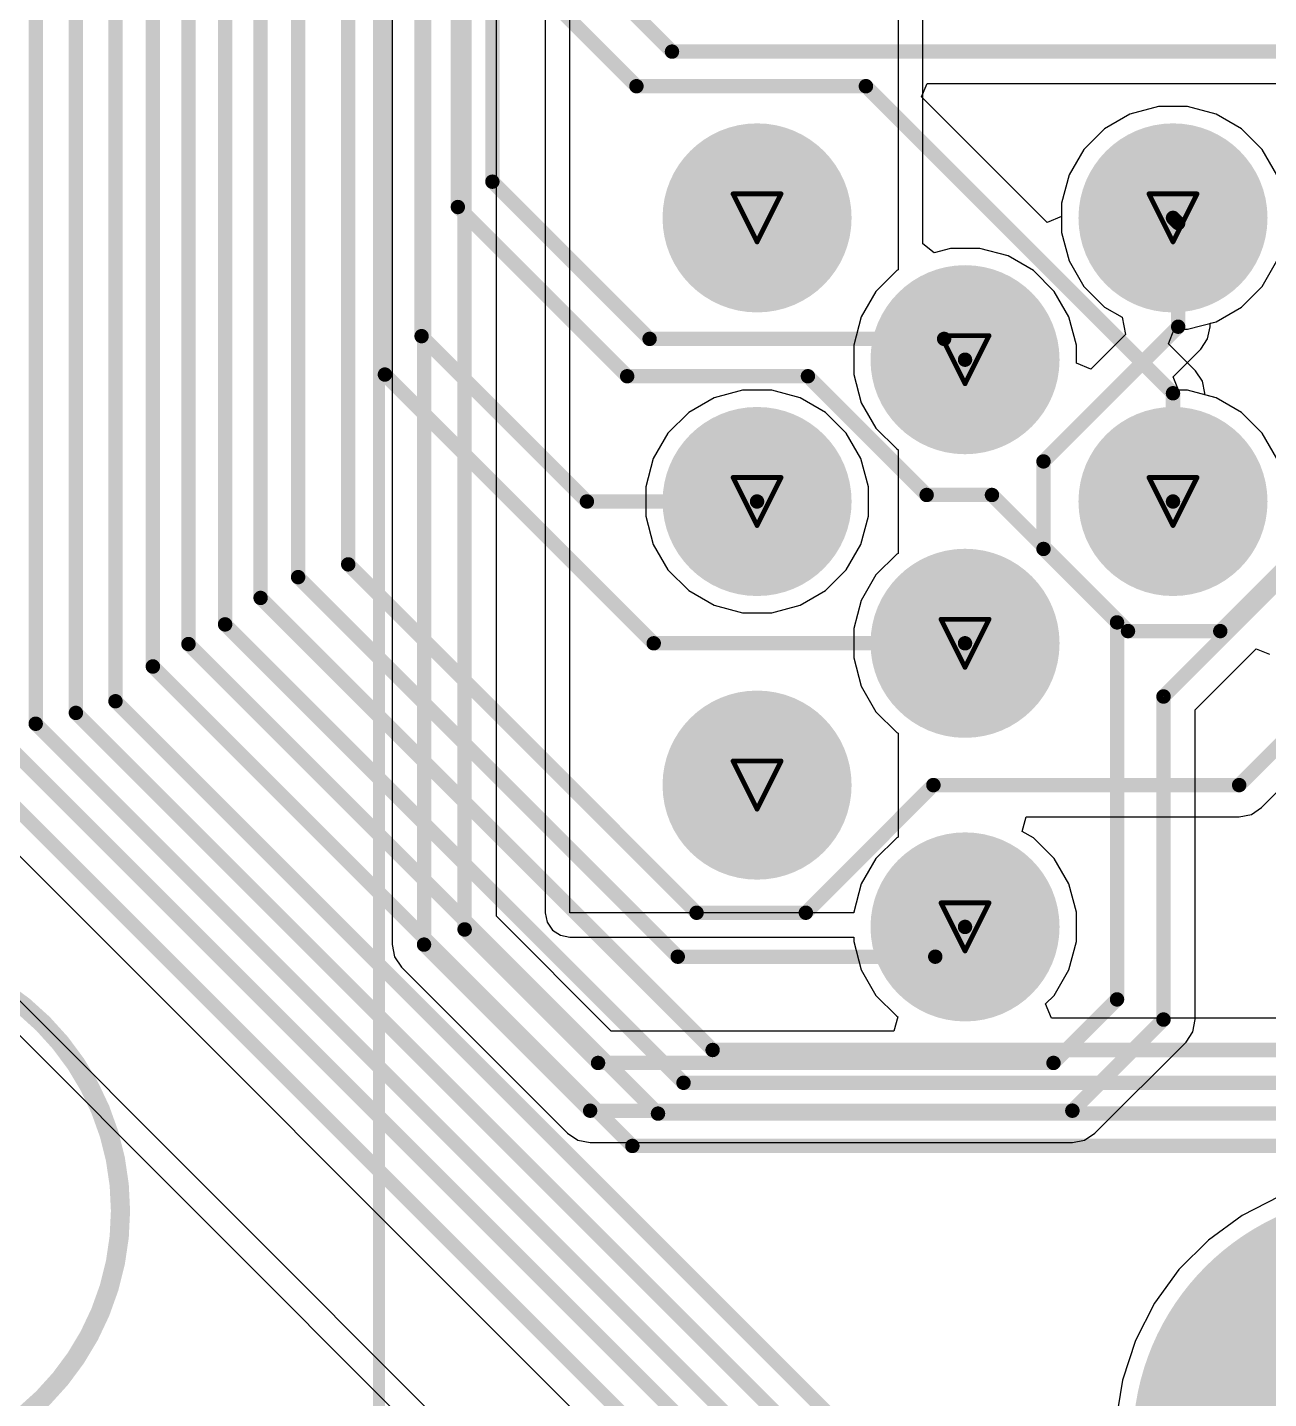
# Model space of a CAD drawing. Header units: inches. Extents: x -31 to 249, y -28 to 261.
# Drawn here: x 7.47 to 20.6, y 11.08 to 25.58 of the extents above; entities that cross this region are included whole.
import ezdxf

# ---------------------------------------------------------------- set-up
doc = ezdxf.new("R2010")
doc.units = ezdxf.units.IN
for name, color, linetype in [('Bottom Layer', 5, 'Continuous'), ('Bottom Solder', 6, 'Continuous'), ('Dimension', 6, 'Continuous'), ('Drill Drawing', 1, 'Continuous'), ('Multi-Layer', 9, 'Continuous'), ('Pad Holes', 156, 'Continuous'), ('Top Layer', 1, 'Continuous'), ('Top Overlay', 2, 'Continuous'), ('Top Solder', 216, 'Continuous')]:
    doc.layers.add(name, color=color, linetype=linetype)

# ---------------------------------------------------------------- blocks, each defined once
blk = doc.blocks.new('1_1376430_8_40')
at = {"layer": 'Bottom Layer'}
h = blk.add_hatch(color=5, dxfattribs=at)
edge = h.paths.add_edge_path()
edge.add_arc((-52.35, 4.725), 1, 0, 360)
h = blk.add_hatch(color=5, dxfattribs=at)
edge = h.paths.add_edge_path()
edge.add_arc((-47.95, 4.725), 1, 0, 360)
h = blk.add_hatch(color=5, dxfattribs=at)
edge = h.paths.add_edge_path()
edge.add_arc((-50.15, 3.225), 1, 0, 360)
h = blk.add_hatch(color=5, dxfattribs=at)
edge = h.paths.add_edge_path()
edge.add_arc((-52.35, 1.725), 1, 0, 360)
h = blk.add_hatch(color=5, dxfattribs=at)
edge = h.paths.add_edge_path()
edge.add_arc((-47.95, 1.725), 1, 0, 360)
h = blk.add_hatch(color=5, dxfattribs=at)
edge = h.paths.add_edge_path()
edge.add_arc((-50.15, 0.225), 1, 0, 360)
h = blk.add_hatch(color=5, dxfattribs=at)
edge = h.paths.add_edge_path()
edge.add_arc((-52.35, -1.275), 1, 0, 360)
h = blk.add_hatch(color=5, dxfattribs=at)
edge = h.paths.add_edge_path()
edge.add_arc((-50.15, -2.775), 1, 0, 360)
h = blk.add_hatch(color=5, dxfattribs=at)
edge = h.paths.add_edge_path()
edge.add_arc((-45.75, -8.225), 2.625, 0, 360)
at = {"layer": 'Bottom Solder'}
h = blk.add_hatch(color=6, dxfattribs=at)
edge = h.paths.add_edge_path()
edge.add_arc((-52.35, 4.725), 1, 0, 360)
h = blk.add_hatch(color=6, dxfattribs=at)
edge = h.paths.add_edge_path()
edge.add_arc((-47.95, 4.725), 1, 0, 360)
h = blk.add_hatch(color=6, dxfattribs=at)
edge = h.paths.add_edge_path()
edge.add_arc((-50.15, 3.225), 1, 0, 360)
h = blk.add_hatch(color=6, dxfattribs=at)
edge = h.paths.add_edge_path()
edge.add_arc((-52.35, 1.725), 1, 0, 360)
h = blk.add_hatch(color=6, dxfattribs=at)
edge = h.paths.add_edge_path()
edge.add_arc((-47.95, 1.725), 1, 0, 360)
h = blk.add_hatch(color=6, dxfattribs=at)
edge = h.paths.add_edge_path()
edge.add_arc((-50.15, 0.225), 1, 0, 360)
h = blk.add_hatch(color=6, dxfattribs=at)
edge = h.paths.add_edge_path()
edge.add_arc((-52.35, -1.275), 1, 0, 360)
h = blk.add_hatch(color=6, dxfattribs=at)
edge = h.paths.add_edge_path()
edge.add_arc((-50.15, -2.775), 1, 0, 360)
h = blk.add_hatch(color=6, dxfattribs=at)
edge = h.paths.add_edge_path()
edge.add_arc((-45.75, -8.225), 2.625, 0, 360)
at = {"layer": 'Multi-Layer'}
h = blk.add_hatch(color=9, dxfattribs=at)
edge = h.paths.add_edge_path()
edge.add_arc((-52.35, 4.725), 1, 0, 360)
h = blk.add_hatch(color=9, dxfattribs=at)
edge = h.paths.add_edge_path()
edge.add_arc((-47.95, 4.725), 1, 0, 360)
h = blk.add_hatch(color=9, dxfattribs=at)
edge = h.paths.add_edge_path()
edge.add_arc((-50.15, 3.225), 1, 0, 360)
h = blk.add_hatch(color=9, dxfattribs=at)
edge = h.paths.add_edge_path()
edge.add_arc((-52.35, 1.725), 1, 0, 360)
h = blk.add_hatch(color=9, dxfattribs=at)
edge = h.paths.add_edge_path()
edge.add_arc((-47.95, 1.725), 1, 0, 360)
h = blk.add_hatch(color=9, dxfattribs=at)
edge = h.paths.add_edge_path()
edge.add_arc((-50.15, 0.225), 1, 0, 360)
h = blk.add_hatch(color=9, dxfattribs=at)
edge = h.paths.add_edge_path()
edge.add_arc((-52.35, -1.275), 1, 0, 360)
h = blk.add_hatch(color=9, dxfattribs=at)
edge = h.paths.add_edge_path()
edge.add_arc((-50.15, -2.775), 1, 0, 360)
h = blk.add_hatch(color=9, dxfattribs=at)
edge = h.paths.add_edge_path()
edge.add_arc((-45.75, -8.225), 2.625, 0, 360)
at = {"layer": 'Pad Holes'}
h = blk.add_hatch(color=7, dxfattribs=at)
edge = h.paths.add_edge_path()
edge.add_arc((-52.35, 4.725), 0.605, 0, 360)
h = blk.add_hatch(color=7, dxfattribs=at)
edge = h.paths.add_edge_path()
edge.add_arc((-47.95, 4.725), 0.605, 0, 360)
h = blk.add_hatch(color=7, dxfattribs=at)
edge = h.paths.add_edge_path()
edge.add_arc((-50.15, 3.225), 0.605, 0, 360)
h = blk.add_hatch(color=7, dxfattribs=at)
edge = h.paths.add_edge_path()
edge.add_arc((-52.35, 1.725), 0.605, 0, 360)
h = blk.add_hatch(color=7, dxfattribs=at)
edge = h.paths.add_edge_path()
edge.add_arc((-47.95, 1.725), 0.605, 0, 360)
h = blk.add_hatch(color=7, dxfattribs=at)
edge = h.paths.add_edge_path()
edge.add_arc((-50.15, 0.225), 0.605, 0, 360)
h = blk.add_hatch(color=7, dxfattribs=at)
edge = h.paths.add_edge_path()
edge.add_arc((-52.35, -1.275), 0.605, 0, 360)
h = blk.add_hatch(color=7, dxfattribs=at)
edge = h.paths.add_edge_path()
edge.add_arc((-50.15, -2.775), 0.605, 0, 360)
h = blk.add_hatch(color=7, dxfattribs=at)
edge = h.paths.add_edge_path()
edge.add_arc((-45.75, -8.225), 1.75, 0, 360)
at = {"layer": 'Top Layer'}
h = blk.add_hatch(color=1, dxfattribs=at)
edge = h.paths.add_edge_path()
edge.add_arc((-52.35, 4.725), 1, 0, 360)
h = blk.add_hatch(color=1, dxfattribs=at)
edge = h.paths.add_edge_path()
edge.add_arc((-47.95, 4.725), 1, 0, 360)
h = blk.add_hatch(color=1, dxfattribs=at)
edge = h.paths.add_edge_path()
edge.add_arc((-50.15, 3.225), 1, 0, 360)
h = blk.add_hatch(color=1, dxfattribs=at)
edge = h.paths.add_edge_path()
edge.add_arc((-52.35, 1.725), 1, 0, 360)
h = blk.add_hatch(color=1, dxfattribs=at)
edge = h.paths.add_edge_path()
edge.add_arc((-47.95, 1.725), 1, 0, 360)
h = blk.add_hatch(color=1, dxfattribs=at)
edge = h.paths.add_edge_path()
edge.add_arc((-50.15, 0.225), 1, 0, 360)
h = blk.add_hatch(color=1, dxfattribs=at)
edge = h.paths.add_edge_path()
edge.add_arc((-52.35, -1.275), 1, 0, 360)
h = blk.add_hatch(color=1, dxfattribs=at)
edge = h.paths.add_edge_path()
edge.add_arc((-50.15, -2.775), 1, 0, 360)
h = blk.add_hatch(color=1, dxfattribs=at)
edge = h.paths.add_edge_path()
edge.add_arc((-45.75, -8.225), 2.625, 0, 360)
at = {"layer": 'Top Solder'}
h = blk.add_hatch(color=216, dxfattribs=at)
edge = h.paths.add_edge_path()
edge.add_arc((-52.35, 4.725), 1, 0, 360)
h = blk.add_hatch(color=216, dxfattribs=at)
edge = h.paths.add_edge_path()
edge.add_arc((-47.95, 4.725), 1, 0, 360)
h = blk.add_hatch(color=216, dxfattribs=at)
edge = h.paths.add_edge_path()
edge.add_arc((-50.15, 3.225), 1, 0, 360)
h = blk.add_hatch(color=216, dxfattribs=at)
edge = h.paths.add_edge_path()
edge.add_arc((-52.35, 1.725), 1, 0, 360)
h = blk.add_hatch(color=216, dxfattribs=at)
edge = h.paths.add_edge_path()
edge.add_arc((-47.95, 1.725), 1, 0, 360)
h = blk.add_hatch(color=216, dxfattribs=at)
edge = h.paths.add_edge_path()
edge.add_arc((-50.15, 0.225), 1, 0, 360)
h = blk.add_hatch(color=216, dxfattribs=at)
edge = h.paths.add_edge_path()
edge.add_arc((-52.35, -1.275), 1, 0, 360)
h = blk.add_hatch(color=216, dxfattribs=at)
edge = h.paths.add_edge_path()
edge.add_arc((-50.15, -2.775), 1, 0, 360)
h = blk.add_hatch(color=216, dxfattribs=at)
edge = h.paths.add_edge_path()
edge.add_arc((-45.75, -8.225), 2.625, 0, 360)
at = {"layer": 'Top Overlay'}
blk.add_lwpolyline([(-56.35, -18.833, 0.127, 0.127, 0), (-56.35, 10.397, 0.127, 0.127, 0)], format="xyseb", dxfattribs=at)
blk.add_lwpolyline([(-56.35, -18.833, 0.127, 0.127, 0), (-56.35, 10.397, 0.127, 0.127, 0)], format="xyseb", dxfattribs=at)

msp = doc.modelspace()

# ---------------------------------------------------------------- linework, layer by layer
at = {"layer": 'Bottom Layer'}
for p, q in [((16.924, 24.848), (16.983, 24.989)), ((16.983, 24.989), (22.086, 24.989)), ((18.255, 23.518), (16.924, 24.848)), ((19.13, 24.664), (18.862, 24.509)), ((19.43, 24.744), (19.13, 24.664)), ((19.74, 24.744), (19.43, 24.744)), ((20.04, 24.664), (19.74, 24.744)), ((20.308, 24.509), (20.04, 24.664)), ((18.862, 24.509), (18.642, 24.29)), ((20.527, 24.29), (20.308, 24.509)), ((18.642, 24.29), (18.487, 24.021)), ((20.682, 24.021), (20.527, 24.29)), ((18.487, 24.021), (18.407, 23.722)), ((18.407, 23.722), (18.407, 23.581)), ((18.407, 23.581), (18.255, 23.518)), ((20.527, 22.843), (20.682, 23.112)), ((20.308, 22.624), (20.527, 22.843)), ((20.04, 22.469), (20.308, 22.624)), ((19.536, 22.236), (19.599, 22.389)), ((19.599, 22.389), (19.74, 22.389)), ((19.74, 22.389), (20.04, 22.469)), ((19.823, 21.95), (19.536, 22.236)), ((19.896, 21.84), (19.823, 21.95)), ((19.922, 21.712), (19.896, 21.84)), ((19.922, 21.696), (19.922, 21.712)), ((20.04, 21.664), (19.922, 21.696)), ((20.308, 21.509), (20.04, 21.664)), ((20.527, 21.29), (20.308, 21.509)), ((20.682, 21.021), (20.527, 21.29)), ((20.523, 17.329), (21.225, 18.03)), ((6.47, 17.728), (18.315, 5.884)), ((5.004, 17.297), (18.96, 3.341)), ((17.85, 4.817), (5.263, 17.405)), ((20.414, 17.256), (20.523, 17.329)), ((17.99, 17.078), (18.03, 17.23)), ((18.03, 17.23), (20.285, 17.23)), ((20.285, 17.23), (20.414, 17.256)), ((18.108, 17.009), (17.99, 17.078)), ((18.327, 16.79), (18.108, 17.009)), ((18.482, 16.521), (18.327, 16.79)), ((18.563, 16.222), (18.482, 16.521)), ((18.563, 15.912), (18.563, 16.222)), ((18.482, 15.612), (18.563, 15.912)), ((18.327, 15.343), (18.482, 15.612)), ((18.238, 15.254), (18.327, 15.343)), ((18.301, 15.102), (18.238, 15.254)), ((24.744, 15.102), (18.301, 15.102))]:
    msp.add_line(p, q, dxfattribs=at)
for points in [[(7.554, 18.216, 0.152, 0.152, 0), (7.554, 66.034, 0.152, 0.152, 0)], [(7.979, 18.331, 0.152, 0.152, 0), (7.979, 63.792, 0.152, 0.152, 0)], [(8.398, 18.454, 0.152, 0.152, 0), (8.398, 63.473, 0.152, 0.152, 0)], [(8.793, 18.822, 0.152, 0.152, 0), (8.793, 63.252, 0.152, 0.152, 0)], [(9.17, 19.059, 0.152, 0.152, 0), (9.17, 63.069, 0.152, 0.152, 0)], [(9.557, 19.267, 0.152, 0.152, 0), (9.557, 62.875, 0.152, 0.152, 0)], [(9.933, 19.547, 0.152, 0.152, 0), (9.933, 62.652, 0.152, 0.152, 0)], [(10.33, 19.767, 0.152, 0.152, 0), (10.33, 62.416, 0.152, 0.152, 0)], [(10.86, 19.902, 0.152, 0.152, 0), (10.86, 62.145, 0.152, 0.152, 0)], [(11.248, 21.91, 0.152, 0.152, 0), (11.248, 61.91, 0.152, 0.152, 0)], [(11.636, 22.316, 0.152, 0.152, 0), (11.636, 61.687, 0.152, 0.152, 0)], [(12.02, 23.682, 0.152, 0.152, 0), (12.02, 61.418, 0.152, 0.152, 0)], [(12.385, 23.95, 0.152, 0.152, 0), (12.385, 61.13, 0.152, 0.152, 0)], [(13.204, 26.407, 0.152, 0.152, 0), (14.285, 25.326, 0.152, 0.152, 0)], [(12.799, 26.07, 0.152, 0.152, 0), (13.909, 24.96, 0.152, 0.152, 0)], [(14.285, 25.326, 0.152, 0.152, 0), (22.226, 25.326, 0.152, 0.152, 0)], [(13.909, 24.96, 0.152, 0.152, 0), (16.337, 24.96, 0.152, 0.152, 0)], [(16.337, 24.96, 0.152, 0.152, 0), (19.585, 21.712, 0.152, 0.152, 0)], [(12.385, 23.95, 0.152, 0.152, 0), (14.048, 22.287, 0.152, 0.152, 0)], [(12.02, 23.682, 0.152, 0.152, 0), (13.811, 21.892, 0.152, 0.152, 0)], [(11.636, 22.316, 0.152, 0.152, 0), (13.385, 20.567, 0.152, 0.152, 0)], [(14.048, 22.287, 0.152, 0.152, 0), (17.164, 22.287, 0.152, 0.152, 0)], [(17.164, 22.287, 0.152, 0.152, 0), (17.385, 22.067, 0.152, 0.152, 0)], [(11.248, 21.91, 0.152, 0.152, 0), (14.092, 19.067, 0.152, 0.152, 0)], [(13.811, 21.892, 0.152, 0.152, 0), (15.723, 21.892, 0.152, 0.152, 0)], [(15.723, 21.892, 0.152, 0.152, 0), (16.979, 20.636, 0.152, 0.152, 0)], [(19.585, 20.567, 0.152, 0.152, 0), (19.585, 21.712, 0.152, 0.152, 0)], [(13.385, 20.567, 0.152, 0.152, 0), (15.185, 20.567, 0.152, 0.152, 0)], [(16.979, 20.636, 0.152, 0.152, 0), (17.67, 20.636, 0.152, 0.152, 0)], [(17.67, 20.636, 0.152, 0.152, 0), (19.109, 19.196, 0.152, 0.152, 0)], [(20.085, 19.196, 0.152, 0.152, 0), (21.455, 20.567, 0.152, 0.152, 0)], [(10.86, 19.902, 0.152, 0.152, 0), (14.545, 16.217, 0.152, 0.152, 0)], [(10.33, 19.767, 0.152, 0.152, 0), (14.346, 15.752, 0.152, 0.152, 0)], [(9.933, 19.547, 0.152, 0.152, 0), (14.715, 14.765, 0.152, 0.152, 0)], [(9.557, 19.267, 0.152, 0.152, 0), (14.407, 14.418, 0.152, 0.152, 0)], [(19.109, 19.196, 0.152, 0.152, 0), (20.085, 19.196, 0.152, 0.152, 0)], [(9.17, 19.059, 0.152, 0.152, 0), (14.137, 14.092, 0.152, 0.152, 0)], [(14.092, 19.067, 0.152, 0.152, 0), (17.385, 19.067, 0.152, 0.152, 0)], [(20.285, 17.567, 0.152, 0.152, 0), (21.785, 19.067, 0.152, 0.152, 0)], [(8.793, 18.822, 0.152, 0.152, 0), (13.866, 13.75, 0.152, 0.152, 0)], [(8.398, 18.454, 0.152, 0.152, 0), (19.299, 7.553, 0.152, 0.152, 0)], [(7.554, 18.216, 0.152, 0.152, 0), (18.954, 6.816, 0.152, 0.152, 0)], [(7.979, 18.331, 0.152, 0.152, 0), (19.128, 7.182, 0.152, 0.152, 0)], [(7.12, 18.124, 0.152, 0.152, 0), (18.775, 6.469, 0.152, 0.152, 0)], [(6.708, 17.966, 0.152, 0.152, 0), (18.553, 6.122, 0.152, 0.152, 0)], [(15.701, 16.217, 0.152, 0.152, 0), (17.05, 17.567, 0.152, 0.152, 0)], [(17.05, 17.567, 0.152, 0.152, 0), (20.285, 17.567, 0.152, 0.152, 0)], [(14.545, 16.217, 0.152, 0.152, 0), (15.701, 16.217, 0.152, 0.152, 0)], [(17.07, 15.752, 0.152, 0.152, 0), (17.385, 16.067, 0.152, 0.152, 0)], [(14.346, 15.752, 0.152, 0.152, 0), (17.07, 15.752, 0.152, 0.152, 0)], [(14.715, 14.765, 0.152, 0.152, 0), (24.883, 14.765, 0.152, 0.152, 0)], [(14.407, 14.418, 0.152, 0.152, 0), (26.498, 14.418, 0.152, 0.152, 0)], [(14.137, 14.092, 0.152, 0.152, 0), (26.801, 14.092, 0.152, 0.152, 0)], [(13.866, 13.75, 0.152, 0.152, 0), (30.438, 13.75, 0.152, 0.152, 0)]]:
    msp.add_lwpolyline(points, format="xyseb", dxfattribs=at)
for points in [[(14.247, 25.326, 0.0762, 0.0762, 1), (14.323, 25.326, 0.0762, 0.0762, 1)], [(14.247, 25.326, 0.0762, 0.0762, 1), (14.323, 25.326, 0.0762, 0.0762, 1)], [(13.871, 24.96, 0.0762, 0.0762, 1), (13.947, 24.96, 0.0762, 0.0762, 1)], [(13.871, 24.96, 0.0762, 0.0762, 1), (13.947, 24.96, 0.0762, 0.0762, 1)], [(16.298, 24.96, 0.0762, 0.0762, 1), (16.375, 24.96, 0.0762, 0.0762, 1)], [(16.298, 24.96, 0.0762, 0.0762, 1), (16.375, 24.96, 0.0762, 0.0762, 1)], [(12.347, 23.95, 0.0762, 0.0762, 1), (12.423, 23.95, 0.0762, 0.0762, 1)], [(12.347, 23.95, 0.0762, 0.0762, 1), (12.423, 23.95, 0.0762, 0.0762, 1)], [(11.982, 23.682, 0.0762, 0.0762, 1), (12.058, 23.682, 0.0762, 0.0762, 1)], [(11.982, 23.682, 0.0762, 0.0762, 1), (12.058, 23.682, 0.0762, 0.0762, 1)], [(11.598, 22.316, 0.0762, 0.0762, 1), (11.674, 22.316, 0.0762, 0.0762, 1)], [(11.598, 22.316, 0.0762, 0.0762, 1), (11.674, 22.316, 0.0762, 0.0762, 1)], [(14.01, 22.287, 0.0762, 0.0762, 1), (14.086, 22.287, 0.0762, 0.0762, 1)], [(14.01, 22.287, 0.0762, 0.0762, 1), (14.086, 22.287, 0.0762, 0.0762, 1)], [(17.126, 22.287, 0.0762, 0.0762, 1), (17.202, 22.287, 0.0762, 0.0762, 1)], [(17.126, 22.287, 0.0762, 0.0762, 1), (17.202, 22.287, 0.0762, 0.0762, 1)], [(17.347, 22.067, 0.0762, 0.0762, 1), (17.423, 22.067, 0.0762, 0.0762, 1)], [(11.21, 21.91, 0.0762, 0.0762, 1), (11.286, 21.91, 0.0762, 0.0762, 1)], [(11.21, 21.91, 0.0762, 0.0762, 1), (11.286, 21.91, 0.0762, 0.0762, 1)], [(13.773, 21.892, 0.0762, 0.0762, 1), (13.849, 21.892, 0.0762, 0.0762, 1)], [(13.773, 21.892, 0.0762, 0.0762, 1), (13.849, 21.892, 0.0762, 0.0762, 1)], [(15.685, 21.892, 0.0762, 0.0762, 1), (15.761, 21.892, 0.0762, 0.0762, 1)], [(15.685, 21.892, 0.0762, 0.0762, 1), (15.761, 21.892, 0.0762, 0.0762, 1)], [(19.547, 21.712, 0.0762, 0.0762, 1), (19.623, 21.712, 0.0762, 0.0762, 1)], [(19.547, 21.712, 0.0762, 0.0762, 1), (19.623, 21.712, 0.0762, 0.0762, 1)], [(13.347, 20.567, 0.0762, 0.0762, 1), (13.423, 20.567, 0.0762, 0.0762, 1)], [(13.347, 20.567, 0.0762, 0.0762, 1), (13.423, 20.567, 0.0762, 0.0762, 1)], [(15.147, 20.567, 0.0762, 0.0762, 1), (15.223, 20.567, 0.0762, 0.0762, 1)], [(16.941, 20.636, 0.0762, 0.0762, 1), (17.017, 20.636, 0.0762, 0.0762, 1)], [(16.941, 20.636, 0.0762, 0.0762, 1), (17.017, 20.636, 0.0762, 0.0762, 1)], [(17.632, 20.636, 0.0762, 0.0762, 1), (17.708, 20.636, 0.0762, 0.0762, 1)], [(17.632, 20.636, 0.0762, 0.0762, 1), (17.708, 20.636, 0.0762, 0.0762, 1)], [(19.547, 20.567, 0.0762, 0.0762, 1), (19.623, 20.567, 0.0762, 0.0762, 1)], [(10.822, 19.902, 0.0762, 0.0762, 1), (10.898, 19.902, 0.0762, 0.0762, 1)], [(10.822, 19.902, 0.0762, 0.0762, 1), (10.898, 19.902, 0.0762, 0.0762, 1)], [(10.292, 19.767, 0.0762, 0.0762, 1), (10.368, 19.767, 0.0762, 0.0762, 1)], [(10.292, 19.767, 0.0762, 0.0762, 1), (10.368, 19.767, 0.0762, 0.0762, 1)], [(9.895, 19.547, 0.0762, 0.0762, 1), (9.971, 19.547, 0.0762, 0.0762, 1)], [(9.895, 19.547, 0.0762, 0.0762, 1), (9.971, 19.547, 0.0762, 0.0762, 1)], [(9.519, 19.267, 0.0762, 0.0762, 1), (9.596, 19.267, 0.0762, 0.0762, 1)], [(9.519, 19.267, 0.0762, 0.0762, 1), (9.596, 19.267, 0.0762, 0.0762, 1)], [(19.071, 19.196, 0.0762, 0.0762, 1), (19.147, 19.196, 0.0762, 0.0762, 1)], [(19.071, 19.196, 0.0762, 0.0762, 1), (19.147, 19.196, 0.0762, 0.0762, 1)], [(20.047, 19.196, 0.0762, 0.0762, 1), (20.123, 19.196, 0.0762, 0.0762, 1)], [(20.047, 19.196, 0.0762, 0.0762, 1), (20.123, 19.196, 0.0762, 0.0762, 1)], [(9.132, 19.059, 0.0762, 0.0762, 1), (9.208, 19.059, 0.0762, 0.0762, 1)], [(9.132, 19.059, 0.0762, 0.0762, 1), (9.208, 19.059, 0.0762, 0.0762, 1)], [(14.054, 19.067, 0.0762, 0.0762, 1), (14.13, 19.067, 0.0762, 0.0762, 1)], [(14.054, 19.067, 0.0762, 0.0762, 1), (14.13, 19.067, 0.0762, 0.0762, 1)], [(17.347, 19.067, 0.0762, 0.0762, 1), (17.423, 19.067, 0.0762, 0.0762, 1)], [(8.755, 18.822, 0.0762, 0.0762, 1), (8.832, 18.822, 0.0762, 0.0762, 1)], [(8.755, 18.822, 0.0762, 0.0762, 1), (8.832, 18.822, 0.0762, 0.0762, 1)], [(8.36, 18.454, 0.0762, 0.0762, 1), (8.436, 18.454, 0.0762, 0.0762, 1)], [(8.36, 18.454, 0.0762, 0.0762, 1), (8.436, 18.454, 0.0762, 0.0762, 1)], [(7.516, 18.216, 0.0762, 0.0762, 1), (7.592, 18.216, 0.0762, 0.0762, 1)], [(7.516, 18.216, 0.0762, 0.0762, 1), (7.592, 18.216, 0.0762, 0.0762, 1)], [(7.941, 18.331, 0.0762, 0.0762, 1), (8.017, 18.331, 0.0762, 0.0762, 1)], [(7.941, 18.331, 0.0762, 0.0762, 1), (8.017, 18.331, 0.0762, 0.0762, 1)], [(17.012, 17.567, 0.0762, 0.0762, 1), (17.089, 17.567, 0.0762, 0.0762, 1)], [(17.012, 17.567, 0.0762, 0.0762, 1), (17.089, 17.567, 0.0762, 0.0762, 1)], [(20.247, 17.567, 0.0762, 0.0762, 1), (20.323, 17.567, 0.0762, 0.0762, 1)], [(20.247, 17.567, 0.0762, 0.0762, 1), (20.323, 17.567, 0.0762, 0.0762, 1)], [(14.507, 16.217, 0.0762, 0.0762, 1), (14.583, 16.217, 0.0762, 0.0762, 1)], [(14.507, 16.217, 0.0762, 0.0762, 1), (14.583, 16.217, 0.0762, 0.0762, 1)], [(15.663, 16.217, 0.0762, 0.0762, 1), (15.739, 16.217, 0.0762, 0.0762, 1)], [(15.663, 16.217, 0.0762, 0.0762, 1), (15.739, 16.217, 0.0762, 0.0762, 1)], [(17.347, 16.067, 0.0762, 0.0762, 1), (17.423, 16.067, 0.0762, 0.0762, 1)], [(14.308, 15.752, 0.0762, 0.0762, 1), (14.384, 15.752, 0.0762, 0.0762, 1)], [(14.308, 15.752, 0.0762, 0.0762, 1), (14.384, 15.752, 0.0762, 0.0762, 1)], [(17.032, 15.752, 0.0762, 0.0762, 1), (17.108, 15.752, 0.0762, 0.0762, 1)], [(17.032, 15.752, 0.0762, 0.0762, 1), (17.108, 15.752, 0.0762, 0.0762, 1)], [(14.677, 14.765, 0.0762, 0.0762, 1), (14.753, 14.765, 0.0762, 0.0762, 1)], [(14.677, 14.765, 0.0762, 0.0762, 1), (14.753, 14.765, 0.0762, 0.0762, 1)], [(14.369, 14.418, 0.0762, 0.0762, 1), (14.445, 14.418, 0.0762, 0.0762, 1)], [(14.369, 14.418, 0.0762, 0.0762, 1), (14.445, 14.418, 0.0762, 0.0762, 1)], [(14.099, 14.092, 0.0762, 0.0762, 1), (14.175, 14.092, 0.0762, 0.0762, 1)], [(14.099, 14.092, 0.0762, 0.0762, 1), (14.175, 14.092, 0.0762, 0.0762, 1)], [(13.828, 13.75, 0.0762, 0.0762, 1), (13.904, 13.75, 0.0762, 0.0762, 1)], [(13.828, 13.75, 0.0762, 0.0762, 1), (13.904, 13.75, 0.0762, 0.0762, 1)]]:
    msp.add_lwpolyline(points, format="xyseb", close=True, dxfattribs=at)
at = {"layer": 'Dimension'}
for points in [[(8.451, 13.063, 0.203, 0.203, 1), (2.851, 13.063, 0.203, 0.203, 1)], [(8.4, 13.063, 0.102, 0.102, 1), (8.502, 13.063, 0.102, 0.102, 1)]]:
    msp.add_lwpolyline(points, format="xyseb", close=True, dxfattribs=at)
at = {"layer": 'Drill Drawing'}
for points in [[(14.931, 23.821, 0.0508, 0.0508, 0), (15.439, 23.821, 0.0508, 0.0508, 0)], [(14.931, 23.821, 0.0508, 0.0508, 0), (15.185, 23.313, 0.0508, 0.0508, 0)], [(15.185, 23.313, 0.0508, 0.0508, 0), (15.439, 23.821, 0.0508, 0.0508, 0)], [(19.331, 23.821, 0.0508, 0.0508, 0), (19.839, 23.821, 0.0508, 0.0508, 0)], [(19.331, 23.821, 0.0508, 0.0508, 0), (19.585, 23.313, 0.0508, 0.0508, 0)], [(19.585, 23.313, 0.0508, 0.0508, 0), (19.839, 23.821, 0.0508, 0.0508, 0)], [(17.131, 22.321, 0.0508, 0.0508, 0), (17.639, 22.321, 0.0508, 0.0508, 0)], [(17.131, 22.321, 0.0508, 0.0508, 0), (17.385, 21.813, 0.0508, 0.0508, 0)], [(17.385, 21.813, 0.0508, 0.0508, 0), (17.639, 22.321, 0.0508, 0.0508, 0)], [(14.931, 20.821, 0.0508, 0.0508, 0), (15.439, 20.821, 0.0508, 0.0508, 0)], [(14.931, 20.821, 0.0508, 0.0508, 0), (15.185, 20.313, 0.0508, 0.0508, 0)], [(15.185, 20.313, 0.0508, 0.0508, 0), (15.439, 20.821, 0.0508, 0.0508, 0)], [(19.331, 20.821, 0.0508, 0.0508, 0), (19.839, 20.821, 0.0508, 0.0508, 0)], [(19.331, 20.821, 0.0508, 0.0508, 0), (19.585, 20.313, 0.0508, 0.0508, 0)], [(19.585, 20.313, 0.0508, 0.0508, 0), (19.839, 20.821, 0.0508, 0.0508, 0)], [(17.131, 19.321, 0.0508, 0.0508, 0), (17.639, 19.321, 0.0508, 0.0508, 0)], [(17.131, 19.321, 0.0508, 0.0508, 0), (17.385, 18.813, 0.0508, 0.0508, 0)], [(17.385, 18.813, 0.0508, 0.0508, 0), (17.639, 19.321, 0.0508, 0.0508, 0)], [(14.931, 17.821, 0.0508, 0.0508, 0), (15.439, 17.821, 0.0508, 0.0508, 0)], [(14.931, 17.821, 0.0508, 0.0508, 0), (15.185, 17.313, 0.0508, 0.0508, 0)], [(15.185, 17.313, 0.0508, 0.0508, 0), (15.439, 17.821, 0.0508, 0.0508, 0)], [(17.131, 16.321, 0.0508, 0.0508, 0), (17.639, 16.321, 0.0508, 0.0508, 0)], [(17.131, 16.321, 0.0508, 0.0508, 0), (17.385, 15.813, 0.0508, 0.0508, 0)], [(17.385, 15.813, 0.0508, 0.0508, 0), (17.639, 16.321, 0.0508, 0.0508, 0)]]:
    msp.add_lwpolyline(points, format="xyseb", dxfattribs=at)
for points in [[(14.918, 23.821, 0.0254, 0.0254, 1), (14.944, 23.821, 0.0254, 0.0254, 1)], [(14.918, 23.821, 0.0254, 0.0254, 1), (14.944, 23.821, 0.0254, 0.0254, 1)], [(15.426, 23.821, 0.0254, 0.0254, 1), (15.452, 23.821, 0.0254, 0.0254, 1)], [(15.426, 23.821, 0.0254, 0.0254, 1), (15.452, 23.821, 0.0254, 0.0254, 1)], [(19.318, 23.821, 0.0254, 0.0254, 1), (19.344, 23.821, 0.0254, 0.0254, 1)], [(19.318, 23.821, 0.0254, 0.0254, 1), (19.344, 23.821, 0.0254, 0.0254, 1)], [(19.826, 23.821, 0.0254, 0.0254, 1), (19.852, 23.821, 0.0254, 0.0254, 1)], [(19.826, 23.821, 0.0254, 0.0254, 1), (19.852, 23.821, 0.0254, 0.0254, 1)], [(15.172, 23.313, 0.0254, 0.0254, 1), (15.198, 23.313, 0.0254, 0.0254, 1)], [(15.172, 23.313, 0.0254, 0.0254, 1), (15.198, 23.313, 0.0254, 0.0254, 1)], [(19.572, 23.313, 0.0254, 0.0254, 1), (19.598, 23.313, 0.0254, 0.0254, 1)], [(19.572, 23.313, 0.0254, 0.0254, 1), (19.598, 23.313, 0.0254, 0.0254, 1)], [(17.118, 22.321, 0.0254, 0.0254, 1), (17.144, 22.321, 0.0254, 0.0254, 1)], [(17.118, 22.321, 0.0254, 0.0254, 1), (17.144, 22.321, 0.0254, 0.0254, 1)], [(17.626, 22.321, 0.0254, 0.0254, 1), (17.652, 22.321, 0.0254, 0.0254, 1)], [(17.626, 22.321, 0.0254, 0.0254, 1), (17.652, 22.321, 0.0254, 0.0254, 1)], [(17.372, 21.813, 0.0254, 0.0254, 1), (17.398, 21.813, 0.0254, 0.0254, 1)], [(17.372, 21.813, 0.0254, 0.0254, 1), (17.398, 21.813, 0.0254, 0.0254, 1)], [(14.918, 20.821, 0.0254, 0.0254, 1), (14.944, 20.821, 0.0254, 0.0254, 1)], [(14.918, 20.821, 0.0254, 0.0254, 1), (14.944, 20.821, 0.0254, 0.0254, 1)], [(15.426, 20.821, 0.0254, 0.0254, 1), (15.452, 20.821, 0.0254, 0.0254, 1)], [(15.426, 20.821, 0.0254, 0.0254, 1), (15.452, 20.821, 0.0254, 0.0254, 1)], [(19.318, 20.821, 0.0254, 0.0254, 1), (19.344, 20.821, 0.0254, 0.0254, 1)], [(19.318, 20.821, 0.0254, 0.0254, 1), (19.344, 20.821, 0.0254, 0.0254, 1)], [(19.826, 20.821, 0.0254, 0.0254, 1), (19.852, 20.821, 0.0254, 0.0254, 1)], [(19.826, 20.821, 0.0254, 0.0254, 1), (19.852, 20.821, 0.0254, 0.0254, 1)], [(15.172, 20.313, 0.0254, 0.0254, 1), (15.198, 20.313, 0.0254, 0.0254, 1)], [(15.172, 20.313, 0.0254, 0.0254, 1), (15.198, 20.313, 0.0254, 0.0254, 1)], [(19.572, 20.313, 0.0254, 0.0254, 1), (19.598, 20.313, 0.0254, 0.0254, 1)], [(19.572, 20.313, 0.0254, 0.0254, 1), (19.598, 20.313, 0.0254, 0.0254, 1)], [(17.118, 19.321, 0.0254, 0.0254, 1), (17.144, 19.321, 0.0254, 0.0254, 1)], [(17.118, 19.321, 0.0254, 0.0254, 1), (17.144, 19.321, 0.0254, 0.0254, 1)], [(17.626, 19.321, 0.0254, 0.0254, 1), (17.652, 19.321, 0.0254, 0.0254, 1)], [(17.626, 19.321, 0.0254, 0.0254, 1), (17.652, 19.321, 0.0254, 0.0254, 1)], [(17.372, 18.813, 0.0254, 0.0254, 1), (17.398, 18.813, 0.0254, 0.0254, 1)], [(17.372, 18.813, 0.0254, 0.0254, 1), (17.398, 18.813, 0.0254, 0.0254, 1)], [(14.918, 17.821, 0.0254, 0.0254, 1), (14.944, 17.821, 0.0254, 0.0254, 1)], [(14.918, 17.821, 0.0254, 0.0254, 1), (14.944, 17.821, 0.0254, 0.0254, 1)], [(15.426, 17.821, 0.0254, 0.0254, 1), (15.452, 17.821, 0.0254, 0.0254, 1)], [(15.426, 17.821, 0.0254, 0.0254, 1), (15.452, 17.821, 0.0254, 0.0254, 1)], [(15.172, 17.313, 0.0254, 0.0254, 1), (15.198, 17.313, 0.0254, 0.0254, 1)], [(15.172, 17.313, 0.0254, 0.0254, 1), (15.198, 17.313, 0.0254, 0.0254, 1)], [(17.118, 16.321, 0.0254, 0.0254, 1), (17.144, 16.321, 0.0254, 0.0254, 1)], [(17.118, 16.321, 0.0254, 0.0254, 1), (17.144, 16.321, 0.0254, 0.0254, 1)], [(17.626, 16.321, 0.0254, 0.0254, 1), (17.652, 16.321, 0.0254, 0.0254, 1)], [(17.626, 16.321, 0.0254, 0.0254, 1), (17.652, 16.321, 0.0254, 0.0254, 1)], [(17.372, 15.813, 0.0254, 0.0254, 1), (17.398, 15.813, 0.0254, 0.0254, 1)], [(17.372, 15.813, 0.0254, 0.0254, 1), (17.398, 15.813, 0.0254, 0.0254, 1)]]:
    msp.add_lwpolyline(points, format="xyseb", close=True, dxfattribs=at)
at = {"layer": 'Top Layer'}
for p, q in [((11.325, 71.869), (11.325, 15.88)), ((12.428, 16.179), (12.428, 71.509)), ((12.945, 42.697), (12.945, 16.217)), ((13.204, 16.217), (13.204, 42.697)), ((16.678, 29.312), (16.678, 23.018)), ((16.937, 23.291), (16.937, 29.053)), ((19.13, 24.664), (18.862, 24.509)), ((19.43, 24.744), (19.13, 24.664)), ((19.74, 24.744), (19.43, 24.744)), ((20.04, 24.664), (19.74, 24.744)), ((20.308, 24.509), (20.04, 24.664)), ((18.862, 24.509), (18.642, 24.29)), ((20.527, 24.29), (20.308, 24.509)), ((18.642, 24.29), (18.487, 24.021)), ((20.682, 24.021), (20.527, 24.29)), ((18.487, 24.021), (18.407, 23.722)), ((18.407, 23.722), (18.407, 23.412)), ((18.407, 23.412), (18.487, 23.112)), ((17.058, 23.198), (16.937, 23.291)), ((17.23, 23.244), (17.058, 23.198)), ((17.54, 23.244), (17.23, 23.244)), ((17.84, 23.164), (17.54, 23.244)), ((18.108, 23.009), (17.84, 23.164)), ((18.487, 23.112), (18.642, 22.843)), ((20.527, 22.843), (20.682, 23.112)), ((16.662, 23.009), (16.442, 22.79)), ((16.678, 23.018), (16.662, 23.009)), ((18.327, 22.79), (18.108, 23.009)), ((16.442, 22.79), (16.287, 22.521)), ((18.482, 22.521), (18.327, 22.79)), ((18.642, 22.843), (18.862, 22.624)), ((20.308, 22.624), (20.527, 22.843)), ((16.287, 22.521), (16.207, 22.222)), ((18.563, 22.222), (18.482, 22.521)), ((18.862, 22.624), (19.049, 22.516)), ((19.049, 22.516), (19.082, 22.333)), ((20.04, 22.469), (20.308, 22.624)), ((19.951, 22.287), (19.977, 22.416)), ((19.977, 22.452), (20.04, 22.469)), ((19.977, 22.416), (19.977, 22.452)), ((16.207, 22.222), (16.207, 21.912)), ((18.563, 22.03), (18.563, 22.222)), ((19.082, 22.333), (18.715, 21.967)), ((19.878, 22.178), (19.951, 22.287)), ((19.586, 21.885), (19.878, 22.178)), ((16.207, 21.912), (16.287, 21.612)), ((18.715, 21.967), (18.563, 22.03)), ((19.644, 21.744), (19.586, 21.885)), ((14.73, 21.664), (14.462, 21.509)), ((15.03, 21.744), (14.73, 21.664)), ((15.34, 21.744), (15.03, 21.744)), ((15.64, 21.664), (15.34, 21.744)), ((15.908, 21.509), (15.64, 21.664)), ((16.287, 21.612), (16.442, 21.343)), ((19.74, 21.744), (19.644, 21.744)), ((20.04, 21.664), (19.74, 21.744)), ((20.308, 21.509), (20.04, 21.664)), ((14.462, 21.509), (14.242, 21.29)), ((16.127, 21.29), (15.908, 21.509)), ((20.527, 21.29), (20.308, 21.509)), ((16.442, 21.343), (16.662, 21.124)), ((14.242, 21.29), (14.087, 21.021)), ((16.282, 21.021), (16.127, 21.29)), ((20.682, 21.021), (20.527, 21.29)), ((16.662, 21.124), (16.678, 21.115)), ((16.678, 21.115), (16.678, 20.018)), ((14.087, 21.021), (14.007, 20.722)), ((16.363, 20.722), (16.282, 21.021)), ((14.007, 20.722), (14.007, 20.412)), ((16.363, 20.412), (16.363, 20.722)), ((14.007, 20.412), (14.087, 20.112)), ((16.282, 20.112), (16.363, 20.412)), ((14.087, 20.112), (14.242, 19.843)), ((16.127, 19.843), (16.282, 20.112)), ((16.678, 20.018), (16.662, 20.009)), ((16.662, 20.009), (16.442, 19.79)), ((14.242, 19.843), (14.462, 19.624)), ((15.908, 19.624), (16.127, 19.843)), ((16.442, 19.79), (16.287, 19.521)), ((14.462, 19.624), (14.73, 19.469)), ((15.64, 19.469), (15.908, 19.624)), ((14.73, 19.469), (15.03, 19.389)), ((15.34, 19.389), (15.64, 19.469)), ((16.287, 19.521), (16.207, 19.222)), ((15.03, 19.389), (15.34, 19.389)), ((16.207, 19.222), (16.207, 18.912)), ((19.821, 18.364), (20.466, 19.009)), ((20.466, 19.009), (20.607, 18.951)), ((16.207, 18.912), (16.287, 18.612)), ((16.287, 18.612), (16.442, 18.343)), ((16.442, 18.343), (16.662, 18.124)), ((19.821, 15.087), (19.821, 18.364)), ((16.662, 18.124), (16.678, 18.115)), ((16.678, 18.115), (16.678, 17.018)), ((16.662, 17.009), (16.442, 16.79)), ((16.678, 17.018), (16.662, 17.009)), ((16.442, 16.79), (16.287, 16.521)), ((16.287, 16.521), (16.207, 16.222)), ((13.643, 14.965), (12.428, 16.179)), ((12.945, 16.217), (12.964, 16.118)), ((12.964, 16.118), (13.021, 16.034)), ((16.207, 16.217), (13.204, 16.217)), ((16.207, 16.222), (16.207, 16.217)), ((13.021, 16.034), (13.105, 15.978)), ((13.105, 15.978), (13.204, 15.958)), ((13.204, 15.958), (16.207, 15.958)), ((16.207, 15.958), (16.207, 15.912)), ((11.325, 15.88), (11.351, 15.751)), ((16.207, 15.912), (16.287, 15.612)), ((11.351, 15.751), (11.424, 15.642)), ((11.424, 15.642), (13.181, 13.885)), ((16.287, 15.612), (16.442, 15.343)), ((16.442, 15.343), (16.662, 15.124)), ((16.674, 15.117), (16.633, 14.965)), ((16.662, 15.124), (16.674, 15.117)), ((19.795, 14.958), (19.821, 15.087)), ((16.633, 14.965), (13.643, 14.965)), ((19.723, 14.848), (19.795, 14.958)), ((18.759, 13.885), (19.723, 14.848)), ((13.181, 13.885), (13.29, 13.812)), ((13.29, 13.812), (13.419, 13.786)), ((13.419, 13.786), (18.521, 13.786)), ((18.521, 13.786), (18.649, 13.812)), ((18.649, 13.812), (18.759, 13.885)), ((20.709, 13.214), (20.316, 13.014)), ((20.316, 13.014), (19.959, 12.754)), ((19.959, 12.754), (19.647, 12.443)), ((19.647, 12.443), (19.388, 12.086)), ((19.388, 12.086), (19.187, 11.693)), ((19.187, 11.693), (19.051, 11.273)), ((19.051, 11.273), (18.982, 10.837))]:
    msp.add_line(p, q, dxfattribs=at)
for points in [[(11.662, 15.88, 0.152, 0.152, 0), (11.662, 71.869, 0.152, 0.152, 0)], [(12.091, 16.04, 0.152, 0.152, 0), (12.091, 71.648, 0.152, 0.152, 0)], [(19.585, 23.567, 0.152, 0.152, 0), (19.64, 23.512, 0.152, 0.152, 0)], [(19.64, 22.416, 0.152, 0.152, 0), (19.64, 23.512, 0.152, 0.152, 0)], [(18.215, 20.991, 0.152, 0.152, 0), (19.64, 22.416, 0.152, 0.152, 0)], [(18.215, 20.065, 0.152, 0.152, 0), (18.215, 20.991, 0.152, 0.152, 0)], [(19.484, 18.504, 0.152, 0.152, 0), (21.785, 20.804, 0.152, 0.152, 0)], [(18.215, 20.065, 0.152, 0.152, 0), (18.993, 19.288, 0.152, 0.152, 0)], [(18.993, 15.3, 0.152, 0.152, 0), (18.993, 19.288, 0.152, 0.152, 0)], [(19.484, 15.087, 0.152, 0.152, 0), (19.484, 18.504, 0.152, 0.152, 0)], [(12.091, 16.04, 0.152, 0.152, 0), (13.503, 14.628, 0.152, 0.152, 0)], [(11.662, 15.88, 0.152, 0.152, 0), (13.419, 14.123, 0.152, 0.152, 0)], [(18.321, 14.628, 0.152, 0.152, 0), (18.993, 15.3, 0.152, 0.152, 0)], [(18.521, 14.123, 0.152, 0.152, 0), (19.484, 15.087, 0.152, 0.152, 0)], [(13.503, 14.628, 0.152, 0.152, 0), (18.321, 14.628, 0.152, 0.152, 0)], [(13.419, 14.123, 0.152, 0.152, 0), (18.521, 14.123, 0.152, 0.152, 0)]]:
    msp.add_lwpolyline(points, format="xyseb", dxfattribs=at)
for points in [[(19.547, 23.567, 0.0762, 0.0762, 1), (19.623, 23.567, 0.0762, 0.0762, 1)], [(19.602, 23.512, 0.0762, 0.0762, 1), (19.678, 23.512, 0.0762, 0.0762, 1)], [(19.602, 23.512, 0.0762, 0.0762, 1), (19.678, 23.512, 0.0762, 0.0762, 1)], [(19.602, 22.416, 0.0762, 0.0762, 1), (19.678, 22.416, 0.0762, 0.0762, 1)], [(19.602, 22.416, 0.0762, 0.0762, 1), (19.678, 22.416, 0.0762, 0.0762, 1)], [(18.177, 20.991, 0.0762, 0.0762, 1), (18.253, 20.991, 0.0762, 0.0762, 1)], [(18.177, 20.991, 0.0762, 0.0762, 1), (18.253, 20.991, 0.0762, 0.0762, 1)], [(18.177, 20.065, 0.0762, 0.0762, 1), (18.253, 20.065, 0.0762, 0.0762, 1)], [(18.177, 20.065, 0.0762, 0.0762, 1), (18.253, 20.065, 0.0762, 0.0762, 1)], [(18.955, 19.288, 0.0762, 0.0762, 1), (19.031, 19.288, 0.0762, 0.0762, 1)], [(18.955, 19.288, 0.0762, 0.0762, 1), (19.031, 19.288, 0.0762, 0.0762, 1)], [(19.446, 18.504, 0.0762, 0.0762, 1), (19.523, 18.504, 0.0762, 0.0762, 1)], [(19.446, 18.504, 0.0762, 0.0762, 1), (19.523, 18.504, 0.0762, 0.0762, 1)], [(12.053, 16.04, 0.0762, 0.0762, 1), (12.13, 16.04, 0.0762, 0.0762, 1)], [(12.053, 16.04, 0.0762, 0.0762, 1), (12.13, 16.04, 0.0762, 0.0762, 1)], [(11.624, 15.88, 0.0762, 0.0762, 1), (11.7, 15.88, 0.0762, 0.0762, 1)], [(11.624, 15.88, 0.0762, 0.0762, 1), (11.7, 15.88, 0.0762, 0.0762, 1)], [(18.955, 15.3, 0.0762, 0.0762, 1), (19.031, 15.3, 0.0762, 0.0762, 1)], [(18.955, 15.3, 0.0762, 0.0762, 1), (19.031, 15.3, 0.0762, 0.0762, 1)], [(19.446, 15.087, 0.0762, 0.0762, 1), (19.523, 15.087, 0.0762, 0.0762, 1)], [(19.446, 15.087, 0.0762, 0.0762, 1), (19.523, 15.087, 0.0762, 0.0762, 1)], [(13.465, 14.628, 0.0762, 0.0762, 1), (13.541, 14.628, 0.0762, 0.0762, 1)], [(13.465, 14.628, 0.0762, 0.0762, 1), (13.541, 14.628, 0.0762, 0.0762, 1)], [(18.283, 14.628, 0.0762, 0.0762, 1), (18.359, 14.628, 0.0762, 0.0762, 1)], [(18.283, 14.628, 0.0762, 0.0762, 1), (18.359, 14.628, 0.0762, 0.0762, 1)], [(13.381, 14.123, 0.0762, 0.0762, 1), (13.457, 14.123, 0.0762, 0.0762, 1)], [(13.381, 14.123, 0.0762, 0.0762, 1), (13.457, 14.123, 0.0762, 0.0762, 1)], [(18.482, 14.123, 0.0762, 0.0762, 1), (18.559, 14.123, 0.0762, 0.0762, 1)], [(18.482, 14.123, 0.0762, 0.0762, 1), (18.559, 14.123, 0.0762, 0.0762, 1)]]:
    msp.add_lwpolyline(points, format="xyseb", close=True, dxfattribs=at)

# ---------------------------------------------------------------- block references
msp.add_blockref('1_1376430_8_40', (67.535, 18.842))

doc.saveas('drawing.dxf')
